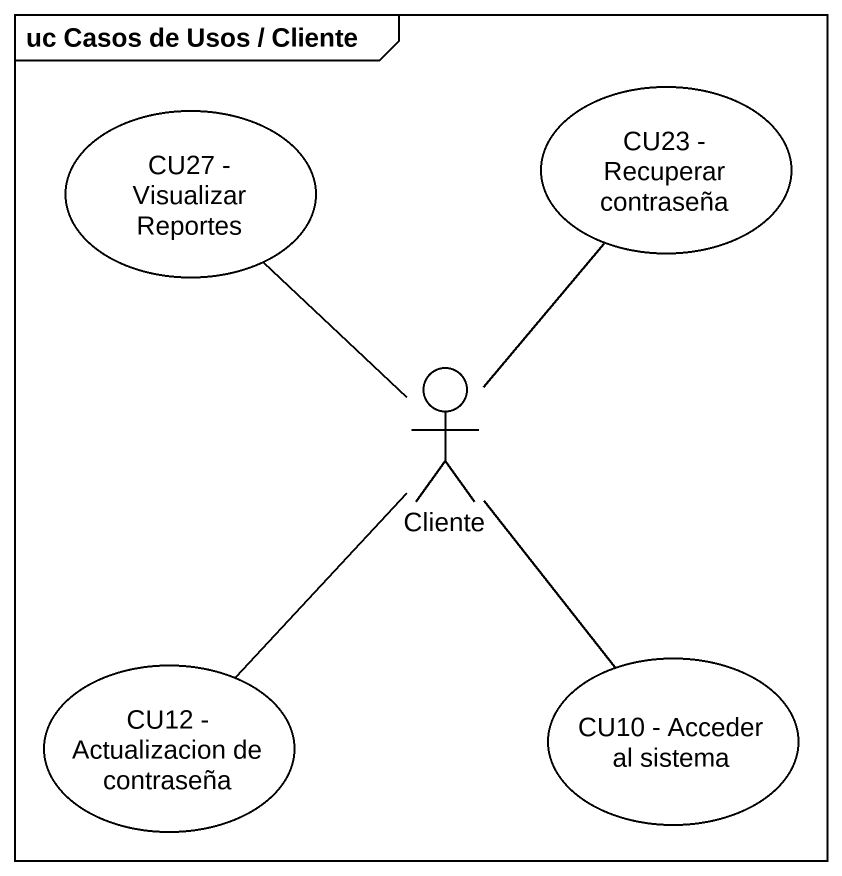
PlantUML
@startuml
mainframe uc Casos de Usos / Cliente
usecase "CU27 - Visualizar Reportes" as CU27_Visualizar_Reportes
usecase "CU23 - Recuperar contraseña" as CU23_Recuperar_contraseña
actor Cliente
usecase "CU12 - Actualizacion de contraseña" as CU12_Actualizacion_de
usecase "CU10 - Acceder al sistema" as CU10_Acceder_al_sistema
Cliente -up- CU27_Visualizar_Reportes
Cliente -up- CU23_Recuperar_contraseña
Cliente -- CU12_Actualizacion_de
Cliente -- CU10_Acceder_al_sistema
@enduml
